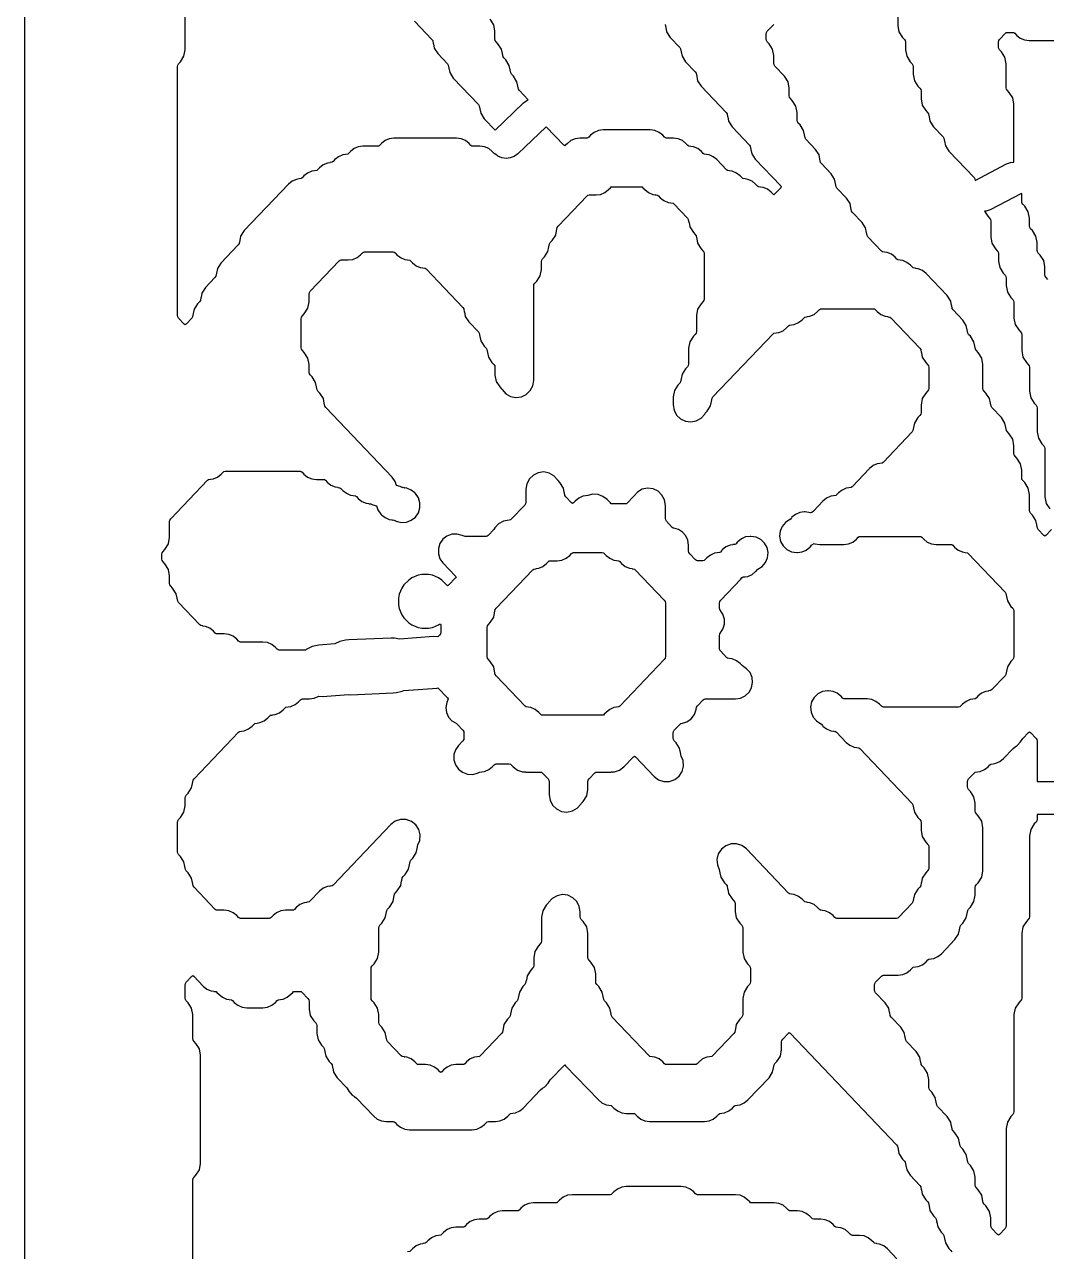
# Model space of a CAD drawing. Header units: millimetres. Extents: x 10 to 410, y 18 to 283.
# Drawn here: x 148 to 177.76, y 210.41 to 246.16 of the extents above; entities that cross this region are included whole.
import ezdxf

# ---------------------------------------------------------------- set-up
doc = ezdxf.new("R2010")
doc.units = ezdxf.units.MM
doc.layers.add('CUT', color=1, linetype='Continuous')

msp = doc.modelspace()

# ---------------------------------------------------------------- linework, layer by layer
at = {"layer": 'CUT'}
for points in [[(169.134, 160), (190.134, 160), (190.134, 157), (198.134, 157), (198.134, 160), (211.2679, 160), (211.2679, 280), (198.134, 280), (198.134, 283), (190.134, 283), (190.134, 280), (169.134, 280), (169.134, 283), (161.134, 283), (161.134, 280), (148, 280), (148, 160), (161.134, 160), (161.134, 157), (169.134, 157)], [(156.0267, 233.1416), (156.0586, 233.1373), (156.0838, 233.1172), (156.1383, 233.06), (156.2434, 232.9759), (156.367, 232.923), (156.5003, 232.9049), (156.7035, 232.9049), (156.7354, 232.9005), (156.7606, 232.8804), (156.8151, 232.8232), (156.9201, 232.7392), (157.0438, 232.6862), (157.1216, 232.6756), (157.1212, 232.6726), (157.1866, 232.6637), (157.2117, 232.6436), (157.2662, 232.5864), (157.3713, 232.5024), (157.4949, 232.4494), (157.5727, 232.4388), (157.5723, 232.4358), (157.6377, 232.427), (157.6629, 232.4068), (157.7174, 232.3496), (157.8224, 232.2656), (157.9461, 232.2126), (158.0239, 232.202), (158.0235, 232.199), (158.0895, 232.1901), (158.1463, 232.1658), (158.2537, 232.138), (158.292, 232.0166), (158.3786, 231.8923), (158.3941, 231.876), (158.4992, 231.792), (158.6229, 231.739), (158.7006, 231.7285), (158.7002, 231.7255), (158.7166, 231.7233), (158.7356, 231.7237), (158.7562, 231.7209), (158.7637, 231.7209), (158.7798, 231.7107), (158.823, 231.6922), (158.9697, 231.6543), (159.1209, 231.6621), (159.2629, 231.7148), (159.3826, 231.8076), (159.4691, 231.932), (159.5143, 232.0765), (159.5141, 232.228), (159.4686, 232.3724), (159.382, 232.4967), (159.3664, 232.513), (159.2614, 232.597), (159.1377, 232.65), (159.0599, 232.6605), (159.0604, 232.6635), (159.044, 232.6657), (159.025, 232.6653), (159.0044, 232.6681), (158.9969, 232.6681), (158.9808, 232.6783), (158.9376, 232.6968), (158.8301, 232.7246), (158.7919, 232.846), (158.7052, 232.9702), (156.7702, 235.0014), (156.7458, 235.0394), (156.7282, 235.1305), (156.7262, 235.1301), (156.7015, 235.2584), (156.5993, 235.4176), (156.5446, 235.475), (156.5202, 235.5129), (156.5026, 235.6041), (156.5006, 235.6037), (156.4759, 235.732), (156.3737, 235.8911), (156.319, 235.9485), (156.2946, 235.9865), (156.2861, 236.0308), (156.2861, 236.2566), (156.2503, 236.4423), (156.1481, 236.6015), (156.0934, 236.6589), (156.069, 236.6969), (156.0605, 236.7412), (156.0605, 237.5929), (156.069, 237.6372), (156.0934, 237.6751), (156.1481, 237.7325), (156.2503, 237.8917), (156.2861, 238.0774), (156.2861, 238.3032), (156.2946, 238.3475), (156.319, 238.3855), (157.1651, 239.2736), (157.1903, 239.2938), (157.2222, 239.2981), (157.4253, 239.2981), (157.5587, 239.3162), (157.6823, 239.3692), (157.7874, 239.4532), (157.8419, 239.5104), (157.867, 239.5305), (157.899, 239.5349), (158.7337, 239.5349), (158.7656, 239.5305), (158.7908, 239.5104), (158.8453, 239.4532), (158.9504, 239.3692), (159.074, 239.3162), (159.1518, 239.3056), (159.1514, 239.3026), (159.2168, 239.2938), (159.242, 239.2736), (159.2965, 239.2164), (159.4015, 239.1324), (159.5252, 239.0794), (159.603, 239.0688), (159.6026, 239.0659), (159.668, 239.057), (159.6931, 239.0368), (160.7648, 237.9119), (160.7892, 237.874), (160.8068, 237.7828), (160.8088, 237.7832), (160.8335, 237.6549), (160.9357, 237.4958), (161.216, 237.2016), (161.2404, 237.1636), (161.2579, 237.0724), (161.26, 237.0728), (161.2847, 236.9445), (161.3869, 236.7854), (161.4416, 236.728), (161.466, 236.69), (161.4835, 236.5989), (161.4856, 236.5993), (161.5103, 236.471), (161.6125, 236.3118), (161.6672, 236.2544), (161.6916, 236.2165), (161.7001, 236.1722), (161.7001, 235.9463), (161.7359, 235.7606), (161.8381, 235.6015), (161.8928, 235.5441), (161.9073, 235.5214), (162.0142, 235.4024), (162.1532, 235.3232), (162.3101, 235.2919), (162.4688, 235.3118), (162.6131, 235.3809), (162.7283, 235.4919), (162.8024, 235.6337), (162.828, 235.7916), (162.828, 238.54), (162.8365, 238.5843), (162.8609, 238.6223), (162.9156, 238.6797), (163.0178, 238.8388), (163.0536, 239.0246), (163.0536, 239.2504), (163.0621, 239.2947), (163.0865, 239.3326), (163.1412, 239.39), (163.2434, 239.5492), (163.2681, 239.6775), (163.2701, 239.6771), (163.2877, 239.7683), (163.3121, 239.8062), (163.3668, 239.8636), (163.469, 240.0228), (163.4937, 240.1511), (163.4957, 240.1507), (163.5133, 240.2418), (163.5377, 240.2798), (164.3838, 241.1679), (164.4089, 241.1881), (164.4409, 241.1924), (164.644, 241.1924), (164.7773, 241.2105), (164.901, 241.2635), (165.006, 241.3475), (165.0605, 241.4047), (165.0857, 241.4248), (165.1176, 241.4292), (165.9524, 241.4292), (165.9843, 241.4248), (166.0095, 241.4047), (166.064, 241.3475), (166.169, 241.2635), (166.2927, 241.2105), (166.3705, 241.1999), (166.3701, 241.1969), (166.4355, 241.1881), (166.4606, 241.1679), (166.5151, 241.1107), (166.6202, 241.0267), (166.7439, 240.9737), (166.8217, 240.9631), (166.8212, 240.9601), (166.8867, 240.9513), (166.9118, 240.9311), (167.3068, 240.5166), (167.3311, 240.4786), (167.3487, 240.3875), (167.3507, 240.3878), (167.3755, 240.2596), (167.4777, 240.1004), (167.5323, 240.043), (167.5567, 240.005), (167.5743, 239.9139), (167.5763, 239.9143), (167.601, 239.786), (167.7032, 239.6268), (167.7579, 239.5694), (167.7823, 239.5315), (167.7908, 239.4872), (167.7908, 238.1619), (167.7823, 238.1176), (167.7579, 238.0796), (167.7032, 238.0222), (167.601, 237.8631), (167.5653, 237.6773), (167.5653, 237.2147), (167.5567, 237.1704), (167.5323, 237.1325), (167.4777, 237.0751), (167.3755, 236.9159), (167.3397, 236.7302), (167.3397, 236.2676), (167.3311, 236.2233), (167.3068, 236.1853), (167.2521, 236.1279), (167.1499, 235.9688), (167.1252, 235.8405), (167.1231, 235.8409), (167.1056, 235.7497), (167.0812, 235.7118), (167.0265, 235.6544), (166.9243, 235.4952), (166.8885, 235.3095), (166.8885, 235.0813), (166.9141, 234.9233), (166.9883, 234.7816), (167.1034, 234.6705), (167.2477, 234.6015), (167.4065, 234.5816), (167.5634, 234.6128), (167.7024, 234.692), (167.8092, 234.8111), (167.8238, 234.8337), (167.8784, 234.8911), (167.9806, 235.0503), (168.0054, 235.1785), (168.0074, 235.1782), (168.025, 235.2693), (168.0493, 235.3073), (169.7978, 237.1426), (169.823, 237.1627), (169.8884, 237.1716), (169.888, 237.1746), (169.9657, 237.1851), (170.0894, 237.2381), (170.1945, 237.3221), (170.249, 237.3793), (170.2741, 237.3995), (170.3395, 237.4084), (170.3391, 237.4113), (170.4169, 237.4219), (170.5406, 237.4749), (170.6456, 237.5589), (170.7001, 237.6161), (170.7253, 237.6363), (170.7907, 237.6451), (170.7903, 237.6481), (170.8681, 237.6587), (170.9917, 237.7117), (171.0968, 237.7957), (171.1513, 237.8529), (171.1765, 237.873), (171.2084, 237.8774), (172.7199, 237.8774), (172.7518, 237.873), (172.777, 237.8529), (172.8315, 237.7957), (172.9365, 237.7117), (173.0602, 237.6587), (173.138, 237.6481), (173.1376, 237.6451), (173.203, 237.6363), (173.2282, 237.6161), (174.0743, 236.728), (174.0986, 236.69), (174.1162, 236.5989), (174.1182, 236.5993), (174.143, 236.471), (174.2452, 236.3118), (174.2998, 236.2544), (174.3242, 236.2165), (174.3328, 236.1722), (174.3328, 235.5572), (174.3242, 235.5129), (174.2998, 235.475), (174.2452, 235.4176), (174.143, 235.2584), (174.1072, 235.0727), (174.1072, 234.8469), (174.0986, 234.8026), (174.0743, 234.7646), (174.0196, 234.7072), (173.9174, 234.5481), (173.8927, 234.4198), (173.8906, 234.4202), (173.8731, 234.329), (173.8487, 234.291), (173.0026, 233.4029), (172.9774, 233.3828), (172.912, 233.3739), (172.9124, 233.3709), (172.8346, 233.3603), (172.711, 233.3074), (172.6059, 233.2233), (172.1002, 232.6925), (172.0751, 232.6724), (172.0097, 232.6635), (172.0101, 232.6605), (171.9323, 232.65), (171.8086, 232.597), (171.7036, 232.513), (171.6491, 232.4558), (171.6239, 232.4356), (171.5585, 232.4267), (171.5589, 232.4238), (171.4811, 232.4132), (171.3575, 232.3602), (171.2524, 232.2762), (170.9723, 231.9822), (170.9249, 231.9443), (170.8985, 231.9278), (170.8843, 231.9348), (170.7346, 231.9577), (170.7121, 231.9577), (170.5788, 231.9396), (170.4551, 231.8866), (170.3501, 231.8026), (170.3345, 231.7863), (170.301, 231.7382), (170.2898, 231.7334), (170.1612, 231.6533), (170.0625, 231.5384), (170.0027, 231.3993), (169.9873, 231.2486), (170.0178, 231.1002), (170.0912, 230.9678), (170.201, 230.8634), (170.337, 230.7967), (170.4867, 230.7738), (170.5092, 230.7738), (170.6425, 230.7919), (170.7661, 230.8449), (170.8712, 230.9289), (170.8867, 230.9452), (170.9203, 230.9933), (170.9315, 230.9981), (170.9995, 231.0405), (171.0137, 231.0335), (171.1634, 231.0106), (171.8627, 231.0106), (171.996, 231.0287), (172.1197, 231.0817), (172.2247, 231.1657), (172.2792, 231.2229), (172.3044, 231.243), (172.3363, 231.2474), (174.0734, 231.2474), (174.1053, 231.243), (174.1305, 231.2229), (174.185, 231.1657), (174.29, 231.0817), (174.4137, 231.0287), (174.547, 231.0106), (174.9757, 231.0106), (175.0077, 231.0062), (175.0328, 230.9861), (175.0873, 230.9289), (175.1924, 230.8449), (175.316, 230.7919), (175.3938, 230.7813), (175.3934, 230.7783), (175.4588, 230.7694), (175.484, 230.7493), (176.5557, 229.6244), (176.5801, 229.5864), (176.5976, 229.4953), (176.5997, 229.4957), (176.6244, 229.3674), (176.7266, 229.2082), (176.7813, 229.1508), (176.8056, 229.1129), (176.8142, 229.0686), (176.8142, 227.7433), (176.8056, 227.699), (176.7813, 227.661), (176.7266, 227.6036), (176.6244, 227.4445), (176.5997, 227.3162), (176.5976, 227.3166), (176.5801, 227.2254), (176.5557, 227.1874), (176.1607, 226.7729), (176.1356, 226.7527), (176.0702, 226.7439), (176.0706, 226.7409), (175.9928, 226.7303), (175.8691, 226.6773), (175.7641, 226.5933), (175.7096, 226.5361), (175.6844, 226.516), (175.619, 226.5071), (175.6194, 226.5041), (175.5416, 226.4935), (175.418, 226.4405), (175.3129, 226.3565), (175.2584, 226.2993), (175.2332, 226.2792), (175.2013, 226.2748), (173.013, 226.2748), (172.9811, 226.2792), (172.956, 226.2993), (172.9015, 226.3565), (172.7964, 226.4405), (172.6727, 226.4935), (172.5394, 226.5116), (171.8552, 226.5116), (171.839, 226.5219), (171.8226, 226.5289), (171.7891, 226.577), (171.7735, 226.5933), (171.6685, 226.6773), (171.5448, 226.7303), (171.4115, 226.7484), (171.389, 226.7484), (171.2393, 226.7255), (171.1033, 226.6588), (170.9936, 226.5544), (170.9201, 226.422), (170.8896, 226.2736), (170.905, 226.1229), (170.9648, 225.9837), (171.0635, 225.8689), (171.1921, 225.7888), (171.2033, 225.784), (171.2369, 225.7359), (171.2524, 225.7196), (171.3575, 225.6356), (171.4811, 225.5826), (171.5589, 225.572), (171.5585, 225.569), (171.5748, 225.5668), (171.5938, 225.5673), (171.6144, 225.5645), (171.6185, 225.5645), (171.6491, 225.54), (171.9292, 225.246), (172.0342, 225.162), (172.1579, 225.109), (172.2357, 225.0984), (172.2352, 225.0955), (172.3007, 225.0866), (172.3258, 225.0664), (173.8487, 223.468), (173.8731, 223.43), (173.8906, 223.3388), (173.8927, 223.3392), (173.9174, 223.2109), (174.0196, 223.0518), (174.0743, 222.9944), (174.0986, 222.9564), (174.1072, 222.9121), (174.1072, 222.6863), (174.143, 222.5006), (174.2452, 222.3414), (174.2998, 222.284), (174.3242, 222.2461), (174.3328, 222.2018), (174.3328, 221.5868), (174.3242, 221.5425), (174.2998, 221.5046), (174.2452, 221.4472), (174.143, 221.288), (174.1182, 221.1597), (174.1162, 221.1601), (174.0986, 221.069), (174.0743, 221.031), (174.0196, 220.9736), (173.9174, 220.8144), (173.8927, 220.6861), (173.8906, 220.6865), (173.8731, 220.5954), (173.8487, 220.5574), (173.4537, 220.1429), (173.4286, 220.1227), (173.3966, 220.1184), (171.6595, 220.1184), (171.6276, 220.1227), (171.6025, 220.1429), (171.548, 220.2001), (171.4429, 220.2841), (171.3192, 220.3371), (171.2415, 220.3476), (171.2419, 220.3506), (171.1765, 220.3595), (171.1513, 220.3796), (171.0968, 220.4369), (170.9917, 220.5209), (170.8681, 220.5739), (170.7903, 220.5844), (170.7907, 220.5874), (170.7253, 220.5963), (170.7001, 220.6164), (170.6456, 220.6736), (170.5406, 220.7577), (170.4169, 220.8107), (170.3391, 220.8212), (170.3395, 220.8242), (170.2741, 220.8331), (170.249, 220.8532), (169.0233, 222.1398), (168.8929, 222.238), (168.7378, 222.289), (168.5746, 222.2873), (168.4206, 222.2332), (168.2923, 222.1323), (168.2033, 221.9955), (168.163, 221.8373), (168.1759, 221.6746), (168.2316, 221.5454), (168.251, 221.4445), (168.2531, 221.4449), (168.2778, 221.3166), (168.38, 221.1575), (168.4347, 221.1001), (168.4591, 221.0621), (168.4766, 220.971), (168.4787, 220.9714), (168.5034, 220.8431), (168.6056, 220.6839), (168.6603, 220.6265), (168.6846, 220.5886), (168.6932, 220.5442), (168.6932, 220.3184), (168.729, 220.1327), (168.8312, 219.9736), (168.8858, 219.9162), (168.9102, 219.8782), (168.9188, 219.8339), (168.9188, 219.1345), (168.9545, 218.9488), (169.0567, 218.7896), (169.1114, 218.7322), (169.1358, 218.6943), (169.1443, 218.65), (169.1443, 218.2718), (169.1358, 218.2275), (169.1114, 218.1896), (169.0567, 218.1322), (168.9545, 217.973), (168.9188, 217.7873), (168.9188, 217.3247), (168.9102, 217.2804), (168.8858, 217.2424), (168.8312, 217.185), (168.729, 217.0259), (168.7042, 216.8976), (168.7022, 216.898), (168.6846, 216.8068), (168.6603, 216.7688), (168.0397, 216.1175), (168.0146, 216.0974), (167.9492, 216.0885), (167.9496, 216.0855), (167.8718, 216.0749), (167.7481, 216.0219), (167.6431, 215.9379), (167.5886, 215.8807), (167.5634, 215.8606), (167.5315, 215.8562), (166.6967, 215.8562), (166.6648, 215.8606), (166.6396, 215.8807), (166.5851, 215.9379), (166.4801, 216.0219), (166.3564, 216.0749), (166.2786, 216.0855), (166.279, 216.0885), (166.2136, 216.0974), (166.1885, 216.1175), (165.1168, 217.2424), (165.0924, 217.2804), (165.0748, 217.3715), (165.0728, 217.3711), (165.0481, 217.4994), (164.9459, 217.6586), (164.8912, 217.716), (164.8668, 217.7539), (164.8492, 217.8451), (164.8472, 217.8447), (164.8225, 217.973), (164.7203, 218.1322), (164.6656, 218.1896), (164.6412, 218.2275), (164.6327, 218.2718), (164.6327, 218.4976), (164.5969, 218.6834), (164.4947, 218.8425), (164.44, 218.8999), (164.4156, 218.9379), (164.4071, 218.9822), (164.4071, 219.6816), (164.3713, 219.8673), (164.2691, 220.0264), (164.2144, 220.0838), (164.19, 220.1218), (164.1815, 220.1661), (164.1815, 220.3099), (164.1559, 220.4678), (164.0818, 220.6095), (163.9666, 220.7206), (163.8223, 220.7896), (163.6636, 220.8095), (163.5067, 220.7783), (163.3677, 220.6991), (163.2608, 220.5801), (163.2463, 220.5574), (163.1916, 220.5), (163.0894, 220.3409), (163.0536, 220.1551), (163.0536, 219.4558), (163.0451, 219.4114), (163.0207, 219.3735), (162.966, 219.3161), (162.8638, 219.1569), (162.828, 218.9712), (162.828, 218.7454), (162.8195, 218.7011), (162.7951, 218.6631), (162.7404, 218.6057), (162.6382, 218.4466), (162.6135, 218.3183), (162.6114, 218.3187), (162.5939, 218.2275), (162.5695, 218.1896), (162.5148, 218.1322), (162.4126, 217.973), (162.3879, 217.8447), (162.3859, 217.8451), (162.3683, 217.7539), (162.3439, 217.716), (162.2892, 217.6586), (162.187, 217.4994), (162.1623, 217.3711), (162.1603, 217.3715), (162.1427, 217.2804), (162.1183, 217.2424), (162.0637, 217.185), (161.9614, 217.0259), (161.9367, 216.8976), (161.9347, 216.898), (161.9171, 216.8068), (161.8928, 216.7688), (161.2722, 216.1175), (161.2471, 216.0974), (161.1817, 216.0885), (161.1821, 216.0855), (161.1043, 216.0749), (160.9806, 216.0219), (160.8756, 215.9379), (160.8211, 215.8807), (160.7959, 215.8606), (160.764, 215.8562), (160.5608, 215.8562), (160.4275, 215.8381), (160.3039, 215.7852), (160.1988, 215.7011), (160.149, 215.6488), (160.121, 215.6277), (160.093, 215.6488), (160.0432, 215.7011), (159.9381, 215.7852), (159.8145, 215.8381), (159.6812, 215.8562), (159.478, 215.8562), (159.4461, 215.8606), (159.421, 215.8807), (159.3664, 215.9379), (159.2614, 216.0219), (159.1377, 216.0749), (159.0599, 216.0855), (159.0604, 216.0885), (158.9949, 216.0974), (158.9698, 216.1175), (158.5748, 216.532), (158.5505, 216.57), (158.5329, 216.6612), (158.5309, 216.6608), (158.5061, 216.7891), (158.4039, 216.9482), (158.3493, 217.0056), (158.3249, 217.0436), (158.3163, 217.0879), (158.3163, 217.3137), (158.2806, 217.4994), (158.1784, 217.6586), (158.1237, 217.716), (158.0993, 217.7539), (158.0908, 217.7982), (158.0908, 218.65), (158.0993, 218.6943), (158.1237, 218.7322), (158.1784, 218.7896), (158.2806, 218.9488), (158.3163, 219.1345), (158.3163, 219.8339), (158.3249, 219.8782), (158.3493, 219.9162), (158.4039, 219.9736), (158.5061, 220.1327), (158.5309, 220.261), (158.5329, 220.2606), (158.5505, 220.3518), (158.5748, 220.3897), (158.6295, 220.4471), (158.7317, 220.6063), (158.7564, 220.7346), (158.7585, 220.7342), (158.776, 220.8253), (158.8004, 220.8633), (158.8551, 220.9207), (158.9573, 221.0799), (158.982, 221.2081), (158.9841, 221.2078), (159.0016, 221.2989), (159.026, 221.3369), (159.0807, 221.3943), (159.1829, 221.5534), (159.2076, 221.6817), (159.2096, 221.6813), (159.2272, 221.7725), (159.2516, 221.8104), (159.3063, 221.8678), (159.4085, 222.027), (159.4332, 222.1553), (159.4352, 222.1549), (159.4547, 222.2558), (159.5103, 222.385), (159.5232, 222.5477), (159.483, 222.7059), (159.394, 222.8427), (159.2656, 222.9436), (159.1117, 222.9977), (158.9484, 222.9994), (158.7934, 222.9484), (158.663, 222.8501), (156.9861, 221.09), (156.961, 221.0699), (156.8956, 221.061), (156.896, 221.058), (156.8182, 221.0474), (156.6945, 220.9945), (156.5895, 220.9104), (156.3094, 220.6164), (156.2842, 220.5963), (156.2188, 220.5874), (156.2192, 220.5844), (156.1414, 220.5739), (156.0178, 220.5209), (155.9127, 220.4369), (155.8582, 220.3796), (155.8331, 220.3595), (155.8011, 220.3552), (155.598, 220.3552), (155.4647, 220.3371), (155.341, 220.2841), (155.236, 220.2001), (155.1815, 220.1429), (155.1563, 220.1227), (155.1244, 220.1184), (154.2896, 220.1184), (154.2577, 220.1227), (154.2325, 220.1429), (154.178, 220.2001), (154.073, 220.2841), (153.9493, 220.3371), (153.816, 220.3552), (153.6129, 220.3552), (153.5809, 220.3595), (153.5558, 220.3796), (152.9352, 221.031), (152.9109, 221.069), (152.8933, 221.1601), (152.8913, 221.1597), (152.8666, 221.288), (152.7643, 221.4472), (152.7097, 221.5046), (152.6853, 221.5425), (152.6677, 221.6337), (152.6657, 221.6333), (152.641, 221.7616), (152.5388, 221.9207), (152.4841, 221.9781), (152.4597, 222.0161), (152.4512, 222.0604), (152.4512, 222.9121), (152.4597, 222.9564), (152.4841, 222.9944), (152.5388, 223.0518), (152.641, 223.2109), (152.6768, 223.3967), (152.6768, 223.6225), (152.6853, 223.6668), (152.7097, 223.7047), (152.7643, 223.7621), (152.8666, 223.9213), (152.8913, 224.0496), (152.8933, 224.0492), (152.9109, 224.1403), (152.9352, 224.1783), (154.2325, 225.54), (154.2577, 225.5601), (154.3231, 225.569), (154.3227, 225.572), (154.4005, 225.5826), (154.5241, 225.6356), (154.6292, 225.7196), (154.6837, 225.7768), (154.7089, 225.7969), (154.7743, 225.8058), (154.7739, 225.8088), (154.8517, 225.8194), (154.9753, 225.8723), (155.0804, 225.9564), (155.1349, 226.0136), (155.16, 226.0337), (155.2254, 226.0426), (155.225, 226.0456), (155.3028, 226.0562), (155.4265, 226.1091), (155.5315, 226.1932), (155.586, 226.2504), (155.6112, 226.2705), (155.6766, 226.2794), (155.6762, 226.2824), (155.754, 226.2929), (155.8776, 226.3459), (155.9827, 226.43), (156.0372, 226.4872), (156.0624, 226.5073), (156.0943, 226.5116), (156.2974, 226.5116), (156.4307, 226.5297), (156.5544, 226.5827), (156.5647, 226.591), (156.6801, 226.5843), (157.4302, 226.6394), (157.5057, 226.6349), (158.7393, 226.6839), (158.8364, 226.6973), (158.9953, 226.7356), (159.0434, 226.7578), (160.0163, 226.8292), (160.0394, 226.834), (160.3203, 226.5392), (160.3402, 226.5107), (160.332, 226.4844), (160.2947, 226.4094), (160.2705, 226.264), (160.2897, 226.1179), (160.3506, 225.9837), (160.448, 225.8731), (160.5661, 225.8003), (160.5955, 225.7768), (160.7648, 225.599), (160.7892, 225.5611), (160.7978, 225.5168), (160.7978, 225.3754), (160.7892, 225.3311), (160.7648, 225.2931), (160.6345, 225.1563), (160.5478, 225.0321), (160.5023, 224.8876), (160.5022, 224.7361), (160.5474, 224.5916), (160.6338, 224.4672), (160.7535, 224.3744), (160.8955, 224.3217), (161.0467, 224.3139), (161.1934, 224.3518), (161.2501, 224.3761), (161.3162, 224.3851), (161.3158, 224.3881), (161.3936, 224.3986), (161.5172, 224.4516), (161.6223, 224.5357), (161.6768, 224.5929), (161.7019, 224.613), (161.7339, 224.6173), (162.1175, 224.6173), (162.1494, 224.613), (162.1746, 224.5929), (162.2304, 224.5343), (162.355, 224.4391), (162.5029, 224.3873), (162.6024, 224.385), (162.6024, 224.3805), (163.0198, 224.3805), (163.0517, 224.3762), (163.0769, 224.3561), (163.2463, 224.1783), (163.2706, 224.1403), (163.2792, 224.096), (163.2792, 223.7155), (163.3048, 223.5576), (163.3789, 223.4158), (163.4941, 223.3048), (163.6384, 223.2357), (163.7971, 223.2158), (163.954, 223.2471), (164.093, 223.3263), (164.1999, 223.4453), (164.2144, 223.468), (164.2691, 223.5254), (164.3713, 223.6845), (164.4071, 223.8702), (164.4071, 224.096), (164.4156, 224.1403), (164.44, 224.1783), (164.6094, 224.3561), (164.6345, 224.3762), (164.6665, 224.3805), (165.0838, 224.3805), (165.0838, 224.385), (165.1834, 224.3873), (165.3313, 224.4391), (165.4559, 224.5343), (165.7326, 224.8247), (165.7606, 224.8459), (165.7886, 224.8247), (166.3328, 224.2534), (166.4632, 224.1552), (166.6183, 224.1042), (166.7815, 224.1059), (166.9355, 224.16), (167.0638, 224.2609), (167.1528, 224.3977), (167.1931, 224.5559), (167.1802, 224.7186), (167.1245, 224.8478), (167.1051, 224.9487), (167.103, 224.9483), (167.0783, 225.0766), (166.9761, 225.2357), (166.9214, 225.2931), (166.897, 225.3311), (166.8885, 225.3754), (166.8885, 225.5168), (166.897, 225.5611), (166.9214, 225.599), (167.0908, 225.7768), (167.1159, 225.7969), (167.1364, 225.7997), (167.285, 225.8442), (167.4128, 225.932), (167.5076, 226.0547), (167.5601, 226.2006), (167.5738, 226.2714), (167.5982, 226.3094), (167.7675, 226.4872), (167.7927, 226.5073), (167.8246, 226.5116), (168.7043, 226.5116), (168.854, 226.5346), (168.99, 226.6013), (169.0998, 226.7056), (169.1733, 226.8381), (169.2037, 226.9865), (169.1883, 227.1371), (169.1285, 227.2763), (169.0298, 227.3912), (168.9429, 227.4453), (168.8955, 227.4832), (168.841, 227.5404), (168.7359, 227.6245), (168.6122, 227.6775), (168.5345, 227.688), (168.5349, 227.691), (168.4695, 227.6999), (168.4443, 227.72), (168.2749, 227.8978), (168.2505, 227.9358), (168.242, 227.9801), (168.242, 228.3582), (168.2505, 228.4025), (168.3007, 228.4806), (168.298, 228.4824), (168.3386, 228.5406), (168.384, 228.6853), (168.384, 228.8369), (168.3386, 228.9816), (168.298, 229.0398), (168.3007, 229.0416), (168.2505, 229.1197), (168.242, 229.164), (168.242, 229.3053), (168.2505, 229.3497), (168.2749, 229.3876), (168.8565, 229.998), (168.8901, 230.0462), (168.9064, 230.0532), (168.9226, 230.0634), (168.9301, 230.0634), (168.9507, 230.0662), (168.9697, 230.0658), (168.986, 230.068), (168.9856, 230.071), (169.0634, 230.0815), (169.1871, 230.1345), (169.2921, 230.2185), (169.3076, 230.2348), (169.3412, 230.283), (169.3524, 230.2878), (169.481, 230.3678), (169.5797, 230.4827), (169.6395, 230.6219), (169.6549, 230.7725), (169.6244, 230.9209), (169.551, 231.0533), (169.4412, 231.1577), (169.3052, 231.2244), (169.1555, 231.2474), (169.133, 231.2474), (168.9997, 231.2293), (168.876, 231.1763), (168.771, 231.0922), (168.7555, 231.0759), (168.7219, 231.0278), (168.7055, 231.0208), (168.6893, 231.0106), (168.6818, 231.0106), (168.6612, 231.0078), (168.6423, 231.0082), (168.6259, 231.006), (168.6263, 231.003), (168.5485, 230.9925), (168.4249, 230.9395), (168.3198, 230.8555), (168.3043, 230.8392), (168.2707, 230.791), (168.2408, 230.7782), (168.1747, 230.7692), (168.1752, 230.7662), (168.0974, 230.7557), (167.9737, 230.7027), (167.8687, 230.6187), (167.8141, 230.5615), (167.789, 230.5413), (167.7571, 230.537), (167.599, 230.537), (167.5671, 230.5413), (167.542, 230.5615), (167.3726, 230.7392), (167.3482, 230.7772), (167.3397, 230.8215), (167.3397, 230.9908), (167.3192, 231.1324), (167.2595, 231.2624), (167.1653, 231.3702), (167.0445, 231.4469), (166.9069, 231.4862), (166.8904, 231.4885), (166.8652, 231.5086), (166.6958, 231.6864), (166.6715, 231.7243), (166.6629, 231.7686), (166.6629, 232.1492), (166.6373, 232.3071), (166.5632, 232.4489), (166.448, 232.5599), (166.3037, 232.629), (166.145, 232.6489), (165.9881, 232.6176), (165.8491, 232.5384), (165.7422, 232.4194), (165.7277, 232.3967), (165.5583, 232.219), (165.5332, 232.1988), (165.5012, 232.1945), (165.1176, 232.1945), (165.0857, 232.1988), (165.0605, 232.219), (164.9638, 232.3206), (164.8441, 232.413), (164.7023, 232.4655), (164.5512, 232.4731), (164.4073, 232.4359), (164.3398, 232.4267), (164.3402, 232.4238), (164.2624, 232.4132), (164.1388, 232.3602), (164.0337, 232.2762), (163.9839, 232.2239), (163.9559, 232.2027), (163.9279, 232.2239), (163.7633, 232.3967), (163.7389, 232.4347), (163.7213, 232.5259), (163.7193, 232.5255), (163.6946, 232.6538), (163.5924, 232.8129), (163.5377, 232.8703), (163.5231, 232.8929), (163.4163, 233.012), (163.2773, 233.0912), (163.1204, 233.1224), (162.9616, 233.1025), (162.8173, 233.0335), (162.7022, 232.9224), (162.628, 232.7807), (162.6024, 232.6228), (162.6024, 232.2422), (162.5939, 232.1979), (162.5695, 232.16), (162.1746, 231.7454), (162.1494, 231.7253), (162.1175, 231.7209), (162.1146, 231.7209), (161.951, 231.6934), (161.8054, 231.6139), (161.6938, 231.4911), (161.6672, 231.4496), (161.4978, 231.2718), (161.4726, 231.2517), (161.4407, 231.2474), (160.8315, 231.2474), (160.799, 231.2518), (160.7422, 231.2761), (160.5956, 231.314), (160.4443, 231.3062), (160.3023, 231.2535), (160.1826, 231.1607), (160.0962, 231.0363), (160.051, 230.8918), (160.0511, 230.7403), (160.0966, 230.5958), (160.1833, 230.4716), (160.5459, 230.091), (160.5651, 230.0634), (160.5459, 230.0358), (160.3433, 229.8232), (160.3181, 229.8036), (160.2967, 229.8272), (160.2908, 229.8361), (160.1528, 229.974), (160.0587, 230.0369), (159.8784, 230.1116), (159.7674, 230.1337), (159.5723, 230.1337), (159.4612, 230.1116), (159.281, 230.0369), (159.1868, 229.974), (159.0489, 229.8361), (158.986, 229.7419), (158.9113, 229.5617), (158.8892, 229.4506), (158.8892, 229.2555), (158.9113, 229.1445), (158.986, 228.9642), (159.0489, 228.8701), (159.1868, 228.7321), (159.281, 228.6692), (159.4612, 228.5946), (159.5723, 228.5725), (159.7674, 228.5725), (159.8784, 228.5946), (160.0587, 228.6692), (160.0889, 228.6894), (160.1163, 228.7022), (160.121, 228.6722), (160.121, 228.4536), (160.1125, 228.4093), (160.0881, 228.3714), (160.0369, 228.3176), (159.9065, 228.3252), (158.9244, 228.2531), (158.7737, 228.2769), (158.6758, 228.2826), (157.4422, 228.2337), (157.3452, 228.2202), (157.1862, 228.182), (157.0408, 228.1148), (156.5703, 228.0803), (156.3785, 228.0406), (156.2036, 227.9526), (156.1808, 227.9323), (155.4175, 227.9323), (155.3856, 227.9367), (155.3604, 227.9568), (155.3059, 228.014), (155.2009, 228.0981), (155.0772, 228.151), (154.9439, 228.1691), (154.2896, 228.1691), (154.2577, 228.1735), (154.2325, 228.1936), (154.178, 228.2508), (154.073, 228.3348), (153.9493, 228.3878), (153.816, 228.4059), (153.6129, 228.4059), (153.5809, 228.4103), (153.5558, 228.4304), (153.5013, 228.4876), (153.3962, 228.5716), (153.2726, 228.6246), (153.1948, 228.6352), (153.1952, 228.6382), (153.1298, 228.647), (153.1046, 228.6672), (152.4841, 229.3185), (152.4597, 229.3565), (152.4421, 229.4476), (152.4401, 229.4472), (152.4154, 229.5755), (152.3132, 229.7347), (152.2585, 229.7921), (152.2341, 229.8301), (152.2256, 229.8744), (152.2256, 230.1002), (152.1898, 230.2859), (152.0876, 230.4451), (152.0329, 230.5024), (152.0085, 230.5404), (152, 230.5847), (152, 230.7261), (152.0085, 230.7704), (152.0329, 230.8083), (152.0876, 230.8657), (152.1898, 231.0249), (152.2256, 231.2106), (152.2256, 231.6732), (152.2341, 231.7175), (152.2585, 231.7555), (153.3302, 232.8804), (153.3554, 232.9005), (153.4208, 232.9094), (153.4204, 232.9124), (153.4982, 232.923), (153.6218, 232.9759), (153.7269, 233.06), (153.7814, 233.1172), (153.8065, 233.1373), (153.8385, 233.1416)], [(165.3872, 230.4553), (165.4923, 230.3713), (165.6159, 230.3183), (165.6937, 230.3077), (165.6933, 230.3048), (165.7587, 230.2959), (165.7839, 230.2757), (166.63, 229.3876), (166.6544, 229.3497), (166.6629, 229.3053), (166.6629, 227.7433), (166.6544, 227.699), (166.63, 227.661), (165.3327, 226.2993), (165.3076, 226.2792), (165.2422, 226.2703), (165.2426, 226.2673), (165.1648, 226.2567), (165.0411, 226.2038), (164.9361, 226.1197), (164.8816, 226.0625), (164.8564, 226.0424), (164.8245, 226.0381), (163.0874, 226.0381), (163.0554, 226.0424), (163.0303, 226.0625), (162.9758, 226.1197), (162.8707, 226.2038), (162.7471, 226.2567), (162.6693, 226.2673), (162.6697, 226.2703), (162.6043, 226.2792), (162.5791, 226.2993), (161.733, 227.1874), (161.7086, 227.2254), (161.6911, 227.3166), (161.689, 227.3162), (161.6643, 227.4445), (161.5621, 227.6036), (161.5074, 227.661), (161.483, 227.699), (161.4745, 227.7433), (161.4745, 228.595), (161.483, 228.6393), (161.5074, 228.6773), (161.5621, 228.7347), (161.6643, 228.8938), (161.689, 229.0221), (161.6911, 229.0217), (161.7086, 229.1129), (161.733, 229.1508), (162.8047, 230.2757), (162.8299, 230.2959), (162.8953, 230.3048), (162.8949, 230.3077), (162.9727, 230.3183), (163.0963, 230.3713), (163.2014, 230.4553), (163.2559, 230.5125), (163.281, 230.5327), (163.313, 230.537), (163.5161, 230.537), (163.6494, 230.5551), (163.7731, 230.6081), (163.8781, 230.6921), (163.9326, 230.7493), (163.9578, 230.7694), (163.9897, 230.7738), (164.8245, 230.7738), (164.8564, 230.7694), (164.8816, 230.7493), (164.9361, 230.6921), (165.0411, 230.6081), (165.1648, 230.5551), (165.2426, 230.5445), (165.2422, 230.5415), (165.3076, 230.5327), (165.3327, 230.5125)]]:
    msp.add_lwpolyline(points, close=True, dxfattribs=at)
for points in [[(166.6544, 246.1615), (166.672, 246.0703), (166.674, 246.0707), (166.6987, 245.9424), (166.8009, 245.7833), (167.0812, 245.4891), (167.1056, 245.4511), (167.1231, 245.36), (167.1252, 245.3604), (167.1499, 245.2321), (167.2521, 245.0729), (167.5323, 244.7787), (167.5567, 244.7408), (167.5743, 244.6496), (167.5763, 244.65), (167.601, 244.5217), (167.7032, 244.3626), (168.4347, 243.5948), (168.4591, 243.5568), (168.4766, 243.4657), (168.4787, 243.4661), (168.5034, 243.3378), (168.6056, 243.1786), (169.1114, 242.6477), (169.1358, 242.6097), (169.1534, 242.5185), (169.1554, 242.5189), (169.1801, 242.3906), (169.2823, 242.2315), (170.0204, 241.4568), (170.0396, 241.4292), (170.0204, 241.4016), (169.8491, 241.2218), (169.8211, 241.2006), (169.7931, 241.2218), (169.7433, 241.2741), (169.6382, 241.3581), (169.5146, 241.4111), (169.4368, 241.4216), (169.4372, 241.4246), (169.3718, 241.4335), (169.3466, 241.4536), (169.2921, 241.5108), (169.1871, 241.5949), (169.0634, 241.6479), (168.9856, 241.6584), (168.986, 241.6614), (168.9206, 241.6703), (168.8955, 241.6904), (168.841, 241.7476), (168.7359, 241.8317), (168.6122, 241.8847), (168.5345, 241.8952), (168.5349, 241.8982), (168.4695, 241.9071), (168.4443, 241.9272), (168.1642, 242.2212), (168.0591, 242.3052), (167.9355, 242.3582), (167.8577, 242.3688), (167.8581, 242.3718), (167.7927, 242.3807), (167.7675, 242.4008), (167.713, 242.458), (167.608, 242.542), (167.4843, 242.595), (167.4065, 242.6056), (167.4069, 242.6086), (167.3415, 242.6174), (167.3164, 242.6376), (167.2619, 242.6948), (167.1568, 242.7788), (167.0332, 242.8318), (166.8999, 242.8499), (166.6967, 242.8499), (166.6648, 242.8542), (166.6396, 242.8744), (166.5851, 242.9316), (166.4801, 243.0156), (166.3564, 243.0686), (166.2231, 243.0867), (164.8469, 243.0867), (164.7136, 243.0686), (164.59, 243.0156), (164.4849, 242.9316), (164.4304, 242.8744), (164.4052, 242.8542), (164.3733, 242.8499), (164.1702, 242.8499), (164.0369, 242.8318), (163.9132, 242.7788), (163.8081, 242.6948), (163.7583, 242.6425), (163.7303, 242.6213), (163.7024, 242.6425), (163.192, 243.1782), (163.192, 243.1782), (162.3643, 242.3896), (162.263, 242.3157), (162.1462, 242.2706), (162.0216, 242.2572), (161.8978, 242.2766), (161.7832, 242.3273), (161.7201, 242.3782), (161.7019, 242.3807), (161.6768, 242.4008), (161.6223, 242.458), (161.5172, 242.542), (161.3936, 242.595), (161.2603, 242.6131), (161.0571, 242.6131), (161.0252, 242.6174), (161, 242.6376), (160.9455, 242.6948), (160.8405, 242.7788), (160.7168, 242.8318), (160.5835, 242.8499), (158.7562, 242.8499), (158.6229, 242.8318), (158.4992, 242.7788), (158.3941, 242.6948), (158.3396, 242.6376), (158.3145, 242.6174), (158.2826, 242.6131), (157.8538, 242.6131), (157.7205, 242.595), (157.5969, 242.542), (157.4918, 242.458), (157.4373, 242.4008), (157.4121, 242.3807), (157.3467, 242.3718), (157.3471, 242.3688), (157.2694, 242.3582), (157.1457, 242.3052), (157.0406, 242.2212), (156.9861, 242.164), (156.961, 242.1439), (156.8956, 242.135), (156.896, 242.132), (156.8182, 242.1214), (156.6945, 242.0685), (156.5895, 241.9844), (156.535, 241.9272), (156.5098, 241.9071), (156.4444, 241.8982), (156.4448, 241.8952), (156.367, 241.8847), (156.2434, 241.8317), (156.1383, 241.7476), (156.0838, 241.6904), (156.0586, 241.6703), (155.9932, 241.6614), (155.9936, 241.6584), (155.9159, 241.6479), (155.7922, 241.5949), (155.6871, 241.5108), (154.3938, 240.1533), (154.2916, 239.9941), (154.2669, 239.8659), (154.2649, 239.8662), (154.2473, 239.7751), (154.2229, 239.7371), (153.7171, 239.2061), (153.6149, 239.047), (153.5901, 238.9187), (153.5881, 238.9191), (153.5706, 238.8279), (153.5462, 238.79), (153.2659, 238.4958), (153.1637, 238.3366), (153.139, 238.2083), (153.1369, 238.2087), (153.1194, 238.1176), (153.095, 238.0796), (153.0403, 238.0222), (152.9381, 237.8631), (152.9134, 237.7348), (152.9114, 237.7352), (152.8938, 237.644), (152.8694, 237.606), (152.7047, 237.4332), (152.6768, 237.412), (152.6488, 237.4332), (152.4841, 237.606), (152.4597, 237.644), (152.4512, 237.6883), (152.4512, 244.9333), (152.4597, 244.9776), (152.4841, 245.0155), (152.5388, 245.0729), (152.641, 245.2321), (152.6768, 245.4178), (152.6768, 246.6752)], [(159.3567, 246.2569), (159.8625, 245.7259), (159.8869, 245.6879), (159.9044, 245.5968), (159.9065, 245.5972), (159.9312, 245.4689), (160.0334, 245.3097), (160.3137, 245.0155), (160.3381, 244.9776), (160.3556, 244.8864), (160.3577, 244.8868), (160.3824, 244.7585), (160.4846, 244.5993), (161.216, 243.8316), (161.2404, 243.7936), (161.2579, 243.7025), (161.26, 243.7029), (161.2847, 243.5746), (161.3869, 243.4154), (161.7021, 243.0846), (162.5298, 243.8732), (162.631, 243.9471), (162.6705, 243.9623), (162.4098, 244.2361), (162.3854, 244.274), (162.3678, 244.3652), (162.3658, 244.3648), (162.3411, 244.4931), (162.2389, 244.6522), (162.1842, 244.7096), (162.1598, 244.7476), (162.1422, 244.8388), (162.1402, 244.8384), (162.1155, 244.9667), (162.0133, 245.1258), (161.9586, 245.1832), (161.9342, 245.2212), (161.9166, 245.3123), (161.9146, 245.3119), (161.8899, 245.4402), (161.7877, 245.5994), (161.733, 245.6568), (161.7086, 245.6947), (161.7001, 245.739), (161.7001, 245.9649), (161.6643, 246.1506), (161.5621, 246.3097)], [(173.4304, 246.5908), (173.4304, 246.1282), (173.4662, 245.9424), (173.5684, 245.7833), (173.6231, 245.7259), (173.6475, 245.6879), (173.656, 245.6436), (173.656, 245.4178), (173.6918, 245.2321), (173.794, 245.0729), (173.8487, 245.0155), (173.8731, 244.9776), (173.8816, 244.9333), (173.8816, 244.7074), (173.9174, 244.5217), (174.0196, 244.3626), (174.0743, 244.3052), (174.0986, 244.2672), (174.1072, 244.2229), (174.1072, 243.9971), (174.143, 243.8114), (174.2452, 243.6522), (174.2998, 243.5948), (174.3242, 243.5568), (174.3418, 243.4657), (174.3438, 243.4661), (174.3685, 243.3378), (174.4707, 243.1786), (174.751, 242.8844), (174.7754, 242.8465), (174.793, 242.7553), (174.795, 242.7557), (174.8197, 242.6274), (174.9219, 242.4683), (175.6533, 241.7005), (175.6777, 241.6625), (175.6864, 241.6173), (176.6004, 242.0948), (176.7181, 242.1379), (176.8142, 242.1464), (176.8142, 243.8338), (176.7784, 244.0195), (176.6762, 244.1787), (176.6215, 244.2361), (176.5971, 244.274), (176.5886, 244.3183), (176.5886, 245.0177), (176.5528, 245.2034), (176.4506, 245.3626), (176.3959, 245.42), (176.3715, 245.458), (176.363, 245.5023), (176.363, 245.6436), (176.3715, 245.6879), (176.3959, 245.7259), (176.5653, 245.9037), (176.5905, 245.9238), (176.6224, 245.9281), (176.7804, 245.9281), (176.8123, 245.9238), (176.8375, 245.9037), (176.892, 245.8464), (176.997, 245.7624), (177.1207, 245.7094), (177.254, 245.6913), (178.4046, 245.6913)], [(177.9092, 231.4496), (177.7445, 231.2767), (177.7165, 231.2556), (177.6885, 231.2767), (177.5238, 231.4496), (177.4995, 231.4876), (177.4819, 231.5787), (177.4799, 231.5783), (177.4552, 231.7066), (177.3529, 231.8658), (177.2983, 231.9232), (177.2739, 231.9611), (177.2653, 232.0054), (177.2653, 232.468), (177.2296, 232.6538), (177.1274, 232.8129), (177.0727, 232.8703), (177.0483, 232.9083), (177.0398, 232.9526), (177.0398, 233.1784), (177.004, 233.3641), (176.9018, 233.5233), (176.8471, 233.5807), (176.8227, 233.6186), (176.8142, 233.6629), (176.8142, 233.8887), (176.7784, 234.0745), (176.6762, 234.2336), (176.6215, 234.291), (176.5971, 234.329), (176.5796, 234.4202), (176.5775, 234.4198), (176.5528, 234.5481), (176.4506, 234.7072), (176.1703, 235.0014), (176.146, 235.0394), (176.1284, 235.1305), (176.1264, 235.1301), (176.1017, 235.2584), (175.9994, 235.4176), (175.9448, 235.475), (175.9204, 235.5129), (175.9118, 235.5572), (175.9118, 236.2566), (175.8761, 236.4423), (175.7739, 236.6015), (175.7192, 236.6589), (175.6948, 236.6969), (175.6772, 236.788), (175.6752, 236.7876), (175.6505, 236.9159), (175.5483, 237.0751), (175.4936, 237.1325), (175.4692, 237.1704), (175.4517, 237.2616), (175.4496, 237.2612), (175.4249, 237.3895), (175.3227, 237.5486), (175.0424, 237.8428), (175.018, 237.8808), (175.0005, 237.972), (174.9984, 237.9716), (174.9737, 238.0999), (174.8715, 238.259), (174.255, 238.9062), (174.1499, 238.9902), (174.0262, 239.0432), (173.9485, 239.0538), (173.9489, 239.0568), (173.8835, 239.0656), (173.8583, 239.0858), (173.8038, 239.143), (173.6987, 239.227), (173.5751, 239.28), (173.4973, 239.2906), (173.4977, 239.2936), (173.4323, 239.3024), (173.4071, 239.3226), (173.3526, 239.3798), (173.2476, 239.4638), (173.1239, 239.5168), (173.0461, 239.5273), (173.0465, 239.5303), (172.9811, 239.5392), (172.956, 239.5593), (172.561, 239.9739), (172.5366, 240.0119), (172.5191, 240.103), (172.517, 240.1026), (172.4923, 240.2309), (172.3901, 240.3901), (172.1098, 240.6843), (172.0855, 240.7222), (172.0679, 240.8134), (172.0659, 240.813), (172.0412, 240.9413), (171.9389, 241.1004), (171.6587, 241.3946), (171.6343, 241.4326), (171.6167, 241.5237), (171.6147, 241.5234), (171.59, 241.6516), (171.4878, 241.8108), (171.2075, 242.105), (171.1831, 242.1429), (171.1656, 242.2341), (171.1635, 242.2337), (171.1388, 242.362), (171.0366, 242.5212), (170.7563, 242.8153), (170.732, 242.8533), (170.7144, 242.9445), (170.7124, 242.9441), (170.6877, 243.0724), (170.5854, 243.2315), (170.5308, 243.2889), (170.5064, 243.3269), (170.4978, 243.3712), (170.4978, 243.597), (170.4621, 243.7827), (170.3599, 243.9419), (170.3052, 243.9993), (170.2808, 244.0372), (170.2723, 244.0815), (170.2723, 244.3074), (170.2365, 244.4931), (170.1343, 244.6522), (169.854, 244.9464), (169.8296, 244.9844), (169.8211, 245.0287), (169.8211, 245.2545), (169.7853, 245.4402), (169.6831, 245.5994), (169.6284, 245.6568), (169.604, 245.6947), (169.5955, 245.739), (169.5955, 245.8804), (169.604, 245.9247), (169.6284, 245.9627), (169.7978, 246.1404), (169.823, 246.1606)], [(177.8041, 238.7326), (177.7494, 238.79), (177.725, 238.8279), (177.7165, 238.8722), (177.7165, 239.0981), (177.6807, 239.2838), (177.5785, 239.4429), (177.5238, 239.5003), (177.4995, 239.5383), (177.4909, 239.5826), (177.4909, 239.8084), (177.4552, 239.9941), (177.3529, 240.1533), (177.2983, 240.2107), (177.2739, 240.2487), (177.2653, 240.293), (177.2653, 240.5188), (177.2296, 240.7045), (177.1274, 240.8637), (177.0727, 240.9211), (177.0483, 240.959), (177.0398, 241.0033), (177.0398, 241.2291), (177.0377, 241.2401), (176.1256, 240.7636), (176.0079, 240.7205), (175.9585, 240.7161), (176.0498, 240.574), (176.1045, 240.5166), (176.1289, 240.4786), (176.1374, 240.4343), (176.1374, 239.9717), (176.1732, 239.786), (176.2754, 239.6268), (176.3301, 239.5694), (176.3545, 239.5315), (176.363, 239.4872), (176.363, 239.2614), (176.3988, 239.0756), (176.501, 238.9165), (176.5557, 238.8591), (176.5801, 238.8211), (176.5886, 238.7768), (176.5886, 238.551), (176.6244, 238.3653), (176.7266, 238.2061), (176.7813, 238.1487), (176.8056, 238.1108), (176.8142, 238.0664), (176.8142, 237.6039), (176.85, 237.4181), (176.9522, 237.259), (177.0069, 237.2016), (177.0312, 237.1636), (177.0398, 237.1193), (177.0398, 236.6567), (177.0755, 236.471), (177.1778, 236.3118), (177.2324, 236.2544), (177.2568, 236.2165), (177.2653, 236.1722), (177.2653, 235.4728), (177.3011, 235.287), (177.4033, 235.1279), (177.458, 235.0705), (177.4824, 235.0325), (177.4909, 234.9882), (177.4909, 234.2888), (177.5267, 234.1031), (177.6289, 233.944), (177.6836, 233.8866), (177.708, 233.8486), (177.7165, 233.8043), (177.7165, 232.3945), (177.7523, 232.2088), (177.8545, 232.0497)], [(178.6188, 223.1425), (177.4909, 223.1425), (177.4909, 223.0075), (177.4824, 222.9632), (177.458, 222.9253), (177.4033, 222.8679), (177.3011, 222.7087), (177.2653, 222.523), (177.2653, 220.1661), (177.2568, 220.1218), (177.2324, 220.0838), (177.1778, 220.0264), (177.0755, 219.8673), (177.0398, 219.6816), (177.0398, 217.7982), (177.0312, 217.7539), (177.0069, 217.716), (176.9522, 217.6586), (176.85, 217.4994), (176.8142, 217.3137), (176.8142, 214.4832), (176.8056, 214.4389), (176.7813, 214.401), (176.7266, 214.3436), (176.6244, 214.1844), (176.5886, 213.9987), (176.5886, 211.1682), (176.5801, 211.1239), (176.5557, 211.086), (176.391, 210.9131), (176.363, 210.8919), (176.335, 210.9131), (176.1703, 211.086), (176.146, 211.1239), (176.1374, 211.1682), (176.1374, 211.394), (176.1017, 211.5798), (175.9994, 211.7389), (175.9448, 211.7963), (175.9204, 211.8343), (175.9028, 211.9254), (175.9008, 211.925), (175.8761, 212.0533), (175.7739, 212.2125), (175.7192, 212.2699), (175.6948, 212.3079), (175.6863, 212.3522), (175.6863, 212.578), (175.6505, 212.7637), (175.5483, 212.9229), (175.4936, 212.9803), (175.4692, 213.0182), (175.4517, 213.1094), (175.4496, 213.109), (175.4249, 213.2373), (175.3227, 213.3964), (175.268, 213.4538), (175.2436, 213.4918), (175.2261, 213.5829), (175.224, 213.5826), (175.1993, 213.7108), (175.0971, 213.87), (175.0424, 213.9274), (175.018, 213.9654), (175.0005, 214.0565), (174.9984, 214.0561), (174.9737, 214.1844), (174.8715, 214.3436), (174.5913, 214.6378), (174.5669, 214.6757), (174.5493, 214.7669), (174.5473, 214.7665), (174.5226, 214.8948), (174.4204, 215.0539), (174.3657, 215.1113), (174.3413, 215.1493), (174.3328, 215.1936), (174.3328, 215.4194), (174.297, 215.6051), (174.1948, 215.7643), (174.1401, 215.8217), (174.1157, 215.8597), (174.0982, 215.9508), (174.0961, 215.9504), (174.0714, 216.0787), (173.9692, 216.2379), (173.6889, 216.532), (173.6645, 216.57), (173.647, 216.6612), (173.6449, 216.6608), (173.6202, 216.7891), (173.518, 216.9482), (173.2378, 217.2424), (173.2134, 217.2804), (173.1958, 217.3715), (173.1938, 217.3711), (173.1691, 217.4994), (173.0669, 217.6586), (172.7866, 217.9528), (172.7622, 217.9907), (172.7537, 218.035), (172.7537, 218.1764), (172.7622, 218.2207), (172.7866, 218.2587), (172.956, 218.4364), (172.9811, 218.4566), (173.013, 218.4609), (173.4418, 218.4609), (173.5751, 218.479), (173.6987, 218.532), (173.8038, 218.616), (173.8583, 218.6732), (173.8835, 218.6933), (173.9489, 218.7022), (173.9485, 218.7052), (174.0262, 218.7158), (174.1499, 218.7688), (174.255, 218.8528), (174.3095, 218.91), (174.3346, 218.9301), (174.4, 218.939), (174.3996, 218.942), (174.4774, 218.9526), (174.6011, 219.0055), (174.7061, 219.0896), (175.0971, 219.5), (175.1993, 219.6591), (175.224, 219.7874), (175.2261, 219.787), (175.2436, 219.8782), (175.268, 219.9162), (175.3227, 219.9736), (175.4249, 220.1327), (175.4496, 220.261), (175.4517, 220.2606), (175.4692, 220.3518), (175.4936, 220.3897), (175.5483, 220.4471), (175.6505, 220.6063), (175.6863, 220.792), (175.6863, 221.0178), (175.6948, 221.0621), (175.7192, 221.1001), (175.7739, 221.1575), (175.8761, 221.3166), (175.9118, 221.5024), (175.9118, 222.7598), (175.8761, 222.9455), (175.7739, 223.1047), (175.7192, 223.1621), (175.6948, 223.2), (175.6863, 223.2443), (175.6863, 223.4701), (175.6505, 223.6559), (175.5483, 223.815), (175.4936, 223.8724), (175.4692, 223.9104), (175.4607, 223.9547), (175.4607, 224.096), (175.4692, 224.1403), (175.4936, 224.1783), (175.663, 224.3561), (175.6881, 224.3762), (175.7535, 224.3851), (175.7531, 224.3881), (175.8309, 224.3986), (175.9546, 224.4516), (176.0596, 224.5357), (176.1141, 224.5929), (176.1393, 224.613), (176.2047, 224.6219), (176.2043, 224.6249), (176.2821, 224.6354), (176.4057, 224.6884), (176.5108, 224.7725), (176.7909, 225.0664), (176.8493, 225.1132), (176.9112, 225.1514), (177.0089, 225.2629), (177.0727, 225.3622), (177.2374, 225.5351), (177.2653, 225.5563), (177.2933, 225.5351), (177.458, 225.3622), (177.4824, 225.3243), (177.4909, 225.28), (177.4909, 224.1025), (178.6188, 224.1025)], [(152.9023, 210.1366), (152.9023, 212.4935), (152.9109, 212.5378), (152.9352, 212.5758), (152.9899, 212.6332), (153.0921, 212.7923), (153.1279, 212.9781), (153.1279, 216.1298), (153.0921, 216.3155), (152.9899, 216.4746), (152.9352, 216.532), (152.9109, 216.57), (152.9023, 216.6143), (152.9023, 217.3137), (152.8666, 217.4994), (152.7643, 217.6586), (152.7097, 217.716), (152.6853, 217.7539), (152.6768, 217.7982), (152.6768, 218.1764), (152.6853, 218.2207), (152.7097, 218.2587), (152.8743, 218.4315), (152.9023, 218.4527), (152.9303, 218.4315), (153.2057, 218.1424), (153.3108, 218.0584), (153.4344, 218.0054), (153.5122, 217.9949), (153.5118, 217.9919), (153.5772, 217.983), (153.6024, 217.9629), (153.6569, 217.9056), (153.7619, 217.8216), (153.8856, 217.7686), (153.9634, 217.7581), (153.963, 217.7551), (154.0284, 217.7462), (154.0536, 217.7261), (154.1081, 217.6689), (154.2131, 217.5848), (154.3368, 217.5318), (154.4701, 217.5137), (154.9439, 217.5137), (155.0772, 217.5318), (155.2009, 217.5848), (155.3059, 217.6689), (155.3604, 217.7261), (155.3856, 217.7462), (155.451, 217.7551), (155.4506, 217.7581), (155.5284, 217.7686), (155.6521, 217.8216), (155.7571, 217.9056), (155.8116, 217.9629), (155.8368, 217.983), (155.8687, 217.9873), (156.0267, 217.9873), (156.0586, 217.983), (156.0838, 217.9629), (156.2532, 217.7851), (156.2776, 217.7471), (156.2861, 217.7028), (156.2861, 217.477), (156.3219, 217.2913), (156.4241, 217.1321), (156.4788, 217.0747), (156.5031, 217.0368), (156.5117, 216.9925), (156.5117, 216.7666), (156.5474, 216.5809), (156.6497, 216.4218), (156.7043, 216.3644), (156.7287, 216.3264), (156.7463, 216.2352), (156.7483, 216.2356), (156.773, 216.1073), (156.8752, 215.9482), (156.9299, 215.8908), (156.9543, 215.8528), (156.9719, 215.7617), (156.9739, 215.7621), (156.9986, 215.6338), (157.1008, 215.4746), (157.3811, 215.1804), (157.4449, 215.0811), (157.5426, 214.9696), (157.6044, 214.9314), (157.6629, 214.8846), (158.1686, 214.3538), (158.2736, 214.2698), (158.3973, 214.2168), (158.5306, 214.1987), (158.7337, 214.1987), (158.7656, 214.1944), (158.7908, 214.1743), (158.8453, 214.1171), (158.9504, 214.033), (159.074, 213.98), (159.2073, 213.9619), (161.0347, 213.9619), (161.168, 213.98), (161.2916, 214.033), (161.3967, 214.1171), (161.4512, 214.1743), (161.4764, 214.1944), (161.5083, 214.1987), (161.7114, 214.1987), (161.8447, 214.2168), (161.9684, 214.2698), (162.0734, 214.3538), (162.128, 214.4111), (162.1531, 214.4312), (162.2185, 214.4401), (162.2181, 214.4431), (162.2959, 214.4536), (162.4196, 214.5066), (162.5246, 214.5906), (163.0303, 215.1214), (163.0887, 215.1682), (163.1506, 215.2064), (163.2483, 215.3179), (163.3121, 215.4172), (163.7024, 215.8269), (163.7303, 215.848), (163.7583, 215.8269), (164.7105, 214.8274), (164.8155, 214.7434), (164.9392, 214.6904), (165.017, 214.6798), (165.0166, 214.6768), (165.082, 214.668), (165.1071, 214.6478), (165.1616, 214.5906), (165.2667, 214.5066), (165.3904, 214.4536), (165.5237, 214.4355), (165.7268, 214.4355), (165.7587, 214.4312), (165.7839, 214.4111), (165.8384, 214.3538), (165.9435, 214.2698), (166.0671, 214.2168), (166.2004, 214.1987), (167.8022, 214.1987), (167.9355, 214.2168), (168.0591, 214.2698), (168.1642, 214.3538), (168.2187, 214.4111), (168.2439, 214.4312), (168.3093, 214.4401), (168.3089, 214.4431), (168.3867, 214.4536), (168.5103, 214.5066), (168.6154, 214.5906), (168.6699, 214.6478), (168.695, 214.668), (168.7604, 214.6768), (168.76, 214.6798), (168.8378, 214.6904), (168.9615, 214.7434), (169.0665, 214.8274), (169.6831, 215.4746), (169.7853, 215.6338), (169.81, 215.7621), (169.8121, 215.7617), (169.8296, 215.8528), (169.854, 215.8908), (169.9087, 215.9482), (170.0109, 216.1073), (170.0467, 216.2931), (170.0467, 216.5189), (170.0552, 216.5632), (170.0796, 216.6011), (170.2443, 216.774), (170.2723, 216.7952), (170.3002, 216.774), (173.3975, 213.5229), (173.4219, 213.485), (173.4395, 213.3938), (173.4415, 213.3942), (173.4662, 213.2659), (173.5684, 213.1067), (173.6231, 213.0493), (173.6475, 213.0114), (173.665, 212.9202), (173.6671, 212.9206), (173.6918, 212.7923), (173.794, 212.6332), (174.0743, 212.339), (174.0986, 212.301), (174.1162, 212.2099), (174.1182, 212.2103), (174.143, 212.082), (174.2452, 211.9228), (174.2998, 211.8654), (174.3242, 211.8275), (174.3418, 211.7363), (174.3438, 211.7367), (174.3685, 211.6084), (174.4707, 211.4492), (174.5254, 211.3918), (174.5498, 211.3539), (174.5674, 211.2627), (174.5694, 211.2631), (174.5941, 211.1348), (174.6963, 210.9757), (174.751, 210.9183), (174.7754, 210.8803), (174.793, 210.7891), (174.795, 210.7895), (174.8197, 210.6612), (174.9219, 210.5021), (174.9766, 210.4447), (175.001, 210.4067)], [(173.4071, 210.1978), (173.127, 210.4918), (173.022, 210.5759), (172.8983, 210.6288), (172.8205, 210.6394), (172.8209, 210.6424), (172.7555, 210.6513), (172.7304, 210.6714), (172.6759, 210.7286), (172.5708, 210.8126), (172.4472, 210.8656), (172.3139, 210.8837), (172.1107, 210.8837), (172.0788, 210.8881), (172.0536, 210.9082), (171.9991, 210.9654), (171.8941, 211.0494), (171.7704, 211.1024), (171.6926, 211.113), (171.693, 211.116), (171.6276, 211.1248), (171.6025, 211.145), (171.548, 211.2022), (171.4429, 211.2862), (171.3192, 211.3392), (171.1859, 211.3573), (170.9828, 211.3573), (170.9509, 211.3616), (170.9257, 211.3818), (170.8712, 211.439), (170.7661, 211.523), (170.6425, 211.576), (170.5092, 211.5941), (170.306, 211.5941), (170.2741, 211.5984), (170.249, 211.6185), (170.1945, 211.6758), (170.0894, 211.7598), (169.9657, 211.8128), (169.8324, 211.8309), (169.1781, 211.8309), (169.1462, 211.8352), (169.121, 211.8553), (169.0665, 211.9125), (168.9615, 211.9966), (168.8378, 212.0496), (168.7045, 212.0677), (167.599, 212.0677), (167.5671, 212.072), (167.542, 212.0921), (167.4875, 212.1493), (167.3824, 212.2334), (167.2587, 212.2863), (167.1254, 212.3044), (165.5237, 212.3044), (165.3904, 212.2863), (165.2667, 212.2334), (165.1616, 212.1493), (165.1071, 212.0921), (165.082, 212.072), (165.0501, 212.0677), (163.9446, 212.0677), (163.8113, 212.0496), (163.6876, 211.9966), (163.5826, 211.9125), (163.5281, 211.8553), (163.5029, 211.8352), (163.471, 211.8309), (162.8167, 211.8309), (162.6834, 211.8128), (162.5597, 211.7598), (162.4546, 211.6758), (162.4001, 211.6185), (162.375, 211.5984), (162.3431, 211.5941), (161.9143, 211.5941), (161.781, 211.576), (161.6574, 211.523), (161.5523, 211.439), (161.4978, 211.3818), (161.4726, 211.3616), (161.4407, 211.3573), (161.2376, 211.3573), (161.1043, 211.3392), (160.9806, 211.2862), (160.8756, 211.2022), (160.8211, 211.145), (160.7959, 211.1248), (160.764, 211.1205), (160.5608, 211.1205), (160.4275, 211.1024), (160.3039, 211.0494), (160.1988, 210.9654), (160.1443, 210.9082), (160.1191, 210.8881), (160.0537, 210.8792), (160.0541, 210.8762), (159.9764, 210.8656), (159.8527, 210.8126), (159.7476, 210.7286), (159.6931, 210.6714), (159.668, 210.6513), (159.6026, 210.6424), (159.603, 210.6394), (159.5252, 210.6288), (159.4015, 210.5759), (159.2965, 210.4918), (159.242, 210.4346), (159.2168, 210.4145), (159.1514, 210.4056)]]:
    msp.add_lwpolyline(points, dxfattribs=at)

doc.saveas('drawing.dxf')
